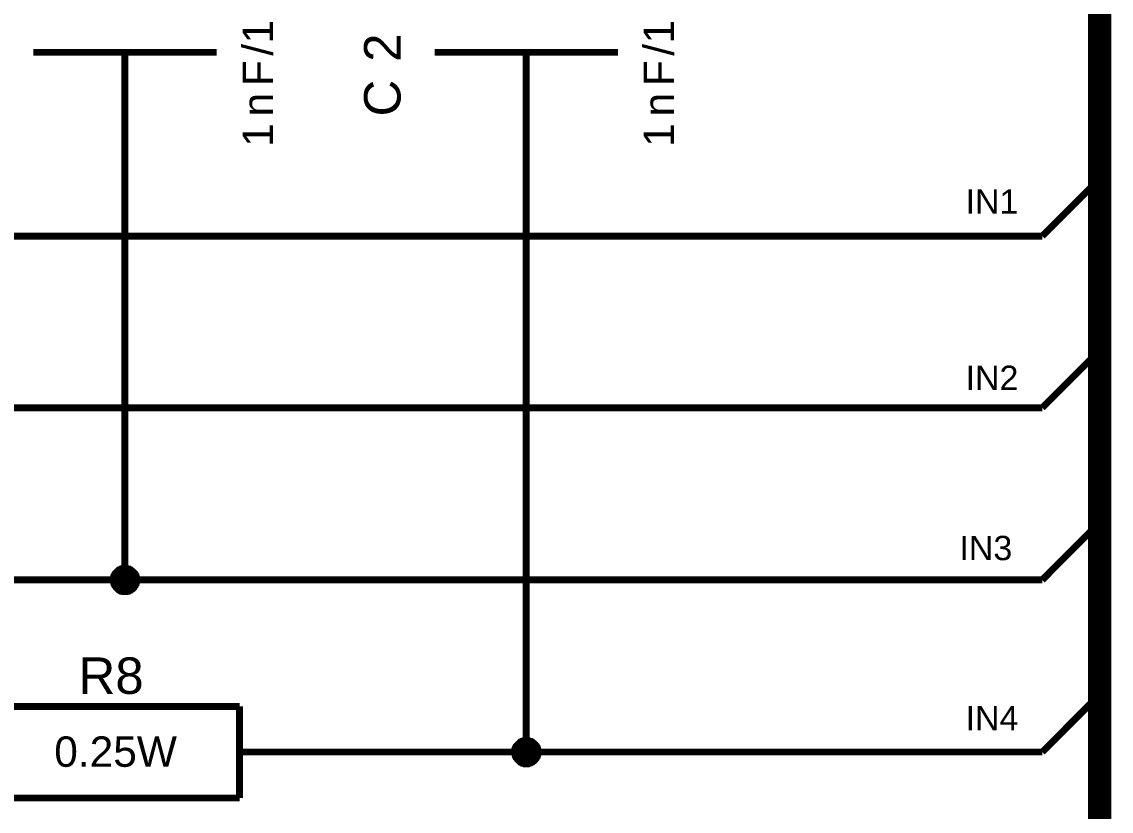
# Model space of a CAD drawing. Header units: millimetres. Extents: x -2024 to 917, y -725 to 13.
# Drawn here: x 552.54 to 600.03, y -521.37 to -486.96 of the extents above; entities that cross this region are included whole.
import ezdxf

# ---------------------------------------------------------------- set-up
doc = ezdxf.new("R2010")
doc.units = ezdxf.units.MM
doc.layers.add('Sheet', color=255, linetype='Continuous')
doc.styles.get("Standard").update_dxf_attribs({"font": 'arial.ttf'})

msp = doc.modelspace()

# ---------------------------------------------------------------- linework, layer by layer
at = {"layer": 'Sheet'}
for points, const_width in [([(599.52, -536.291), (599.52, -443.793)], 1.016), ([(553.045, -488.287), (561.039, -488.287)], 0.3), ([(557.034, -488.287), (557.034, -491.3)], 0.3), ([(570.539, -488.287), (578.533, -488.287)], 0.3), ([(574.528, -488.287), (574.528, -491.3)], 0.3), ([(547.053, -511.287), (557.034, -511.287), (557.034, -491.3)], 0.3), ([(564.531, -518.788), (574.528, -518.788), (574.528, -491.3)], 0.3), ([(597.021, -496.301), (599.52, -493.801)], 0.3), ([(522.061, -496.301), (597.021, -496.301)], 0.3), ([(597.021, -503.786), (599.52, -501.285)], 0.3), ([(539.556, -503.786), (597.021, -503.786)], 0.3), ([(597.021, -511.287), (599.52, -508.786)], 0.3), ([(556.537, -511.287), (556.537, -511.254), (556.537, -511.237), (556.537, -511.204), (556.554, -511.188), (556.554, -511.154), (556.554, -511.138), (556.57, -511.121), (556.57, -511.088), (556.587, -511.072), (556.603, -511.055), (556.603, -511.022), (556.62, -511.005), (556.636, -510.989), (556.653, -510.972), (556.669, -510.956), (556.686, -510.939), (556.703, -510.923), (556.719, -510.906), (556.736, -510.889), (556.752, -510.873), (556.769, -510.856), (556.802, -510.856), (556.818, -510.84), (556.835, -510.823), (556.868, -510.823), (556.885, -510.807), (556.901, -510.807), (556.934, -510.807), (556.951, -510.79), (556.984, -510.79), (557, -510.79), (557.034, -510.79)], 0.3), ([(556.537, -511.287), (556.537, -511.254), (556.537, -511.237), (556.537, -511.204), (556.554, -511.188), (556.554, -511.154), (556.554, -511.138), (556.57, -511.121), (556.57, -511.088), (556.587, -511.072), (556.603, -511.055), (556.603, -511.022), (556.62, -511.005), (556.636, -510.989), (556.653, -510.972), (556.669, -510.956), (556.686, -510.939), (556.703, -510.923), (556.719, -510.906), (556.736, -510.889), (556.752, -510.873), (556.769, -510.856), (556.802, -510.856), (556.818, -510.84), (556.835, -510.823), (556.868, -510.823), (556.885, -510.807), (556.901, -510.807), (556.934, -510.807), (556.951, -510.79), (556.984, -510.79), (557, -510.79), (557.034, -510.79)], 0.3), ([(556.537, -511.287), (556.537, -511.254), (556.537, -511.237), (556.537, -511.204), (556.554, -511.188), (556.554, -511.154), (556.554, -511.138), (556.57, -511.121), (556.57, -511.088), (556.587, -511.072), (556.603, -511.055), (556.603, -511.022), (556.62, -511.005), (556.636, -510.989), (556.653, -510.972), (556.669, -510.956), (556.686, -510.939), (556.703, -510.923), (556.719, -510.906), (556.736, -510.889), (556.752, -510.873), (556.769, -510.856), (556.802, -510.856), (556.818, -510.84), (556.835, -510.823), (556.868, -510.823), (556.885, -510.807), (556.901, -510.807), (556.934, -510.807), (556.951, -510.79), (556.984, -510.79), (557, -510.79), (557.034, -510.79)], 0.3), ([(556.537, -511.287), (556.537, -511.254), (556.537, -511.237), (556.537, -511.204), (556.554, -511.188), (556.554, -511.154), (556.554, -511.138), (556.57, -511.121), (556.57, -511.088), (556.587, -511.072), (556.603, -511.055), (556.603, -511.022), (556.62, -511.005), (556.636, -510.989), (556.653, -510.972), (556.669, -510.956), (556.686, -510.939), (556.703, -510.923), (556.719, -510.906), (556.736, -510.889), (556.752, -510.873), (556.769, -510.856), (556.802, -510.856), (556.818, -510.84), (556.835, -510.823), (556.868, -510.823), (556.885, -510.807), (556.901, -510.807), (556.934, -510.807), (556.951, -510.79), (556.984, -510.79), (557, -510.79), (557.034, -510.79)], 0.3), ([(556.537, -511.287), (556.537, -511.254), (556.537, -511.237), (556.537, -511.204), (556.554, -511.188), (556.554, -511.154), (556.554, -511.138), (556.57, -511.121), (556.57, -511.088), (556.587, -511.072), (556.603, -511.055), (556.603, -511.022), (556.62, -511.005), (556.636, -510.989), (556.653, -510.972), (556.669, -510.956), (556.686, -510.939), (556.703, -510.923), (556.719, -510.906), (556.736, -510.889), (556.752, -510.873), (556.769, -510.856), (556.802, -510.856), (556.818, -510.84), (556.835, -510.823), (556.868, -510.823), (556.885, -510.807), (556.901, -510.807), (556.934, -510.807), (556.951, -510.79), (556.984, -510.79), (557, -510.79), (557.034, -510.79)], 0.0991), ([(556.537, -511.287), (556.537, -511.254), (556.537, -511.237), (556.537, -511.204), (556.554, -511.188), (556.554, -511.154), (556.554, -511.138), (556.57, -511.121), (556.57, -511.088), (556.587, -511.072), (556.603, -511.055), (556.603, -511.022), (556.62, -511.005), (556.636, -510.989), (556.653, -510.972), (556.669, -510.956), (556.686, -510.939), (556.703, -510.923), (556.719, -510.906), (556.736, -510.889), (556.752, -510.873), (556.769, -510.856), (556.802, -510.856), (556.818, -510.84), (556.835, -510.823), (556.868, -510.823), (556.885, -510.807), (556.901, -510.807), (556.934, -510.807), (556.951, -510.79), (556.984, -510.79), (557, -510.79), (557.034, -510.79)], 0.0991), ([(556.537, -511.287), (556.537, -511.254), (556.537, -511.237), (556.537, -511.204), (556.554, -511.188), (556.554, -511.154), (556.554, -511.138), (556.57, -511.121), (556.57, -511.088), (556.587, -511.072), (556.603, -511.055), (556.603, -511.022), (556.62, -511.005), (556.636, -510.989), (556.653, -510.972), (556.669, -510.956), (556.686, -510.939), (556.703, -510.923), (556.719, -510.906), (556.736, -510.889), (556.752, -510.873), (556.769, -510.856), (556.802, -510.856), (556.818, -510.84), (556.835, -510.823), (556.868, -510.823), (556.885, -510.807), (556.901, -510.807), (556.934, -510.807), (556.951, -510.79), (556.984, -510.79), (557, -510.79), (557.034, -510.79)], 0.0991), ([(556.537, -511.287), (556.537, -511.254), (556.537, -511.237), (556.537, -511.204), (556.554, -511.188), (556.554, -511.154), (556.554, -511.138), (556.57, -511.121), (556.57, -511.088), (556.587, -511.072), (556.603, -511.055), (556.603, -511.022), (556.62, -511.005), (556.636, -510.989), (556.653, -510.972), (556.669, -510.956), (556.686, -510.939), (556.703, -510.923), (556.719, -510.906), (556.736, -510.889), (556.752, -510.873), (556.769, -510.856), (556.802, -510.856), (556.818, -510.84), (556.835, -510.823), (556.868, -510.823), (556.885, -510.807), (556.901, -510.807), (556.934, -510.807), (556.951, -510.79), (556.984, -510.79), (557, -510.79), (557.034, -510.79)], 0.0991), ([(557.034, -510.79), (557.034, -510.79)], 0.3), ([(557.034, -510.79), (557.067, -510.79), (557.083, -510.79), (557.116, -510.79), (557.133, -510.807), (557.166, -510.807), (557.182, -510.807), (557.216, -510.823), (557.232, -510.823), (557.249, -510.84), (557.282, -510.856), (557.298, -510.856), (557.315, -510.873), (557.331, -510.889), (557.365, -510.906), (557.381, -510.923), (557.398, -510.939), (557.414, -510.956), (557.431, -510.972), (557.447, -510.989), (557.464, -511.005), (557.464, -511.022), (557.48, -511.055), (557.497, -511.072), (557.514, -511.088), (557.514, -511.121), (557.53, -511.138), (557.53, -511.154), (557.53, -511.188), (557.547, -511.204), (557.547, -511.237), (557.547, -511.254), (557.547, -511.287)], 0.3), ([(557.034, -510.79), (557.034, -510.79)], 0.3), ([(557.034, -510.79), (557.067, -510.79), (557.083, -510.79), (557.116, -510.79), (557.133, -510.807), (557.166, -510.807), (557.182, -510.807), (557.216, -510.823), (557.232, -510.823), (557.249, -510.84), (557.282, -510.856), (557.298, -510.856), (557.315, -510.873), (557.331, -510.889), (557.365, -510.906), (557.381, -510.923), (557.398, -510.939), (557.414, -510.956), (557.431, -510.972), (557.447, -510.989), (557.464, -511.005), (557.464, -511.022), (557.48, -511.055), (557.497, -511.072), (557.514, -511.088), (557.514, -511.121), (557.53, -511.138), (557.53, -511.154), (557.53, -511.188), (557.547, -511.204), (557.547, -511.237), (557.547, -511.254), (557.547, -511.287)], 0.3), ([(557.034, -510.79), (557.034, -510.79)], 0.3), ([(557.034, -510.79), (557.067, -510.79), (557.083, -510.79), (557.116, -510.79), (557.133, -510.807), (557.166, -510.807), (557.182, -510.807), (557.216, -510.823), (557.232, -510.823), (557.249, -510.84), (557.282, -510.856), (557.298, -510.856), (557.315, -510.873), (557.331, -510.889), (557.365, -510.906), (557.381, -510.923), (557.398, -510.939), (557.414, -510.956), (557.431, -510.972), (557.447, -510.989), (557.464, -511.005), (557.464, -511.022), (557.48, -511.055), (557.497, -511.072), (557.514, -511.088), (557.514, -511.121), (557.53, -511.138), (557.53, -511.154), (557.53, -511.188), (557.547, -511.204), (557.547, -511.237), (557.547, -511.254), (557.547, -511.287)], 0.3), ([(557.034, -510.79), (557.034, -510.79)], 0.3), ([(557.034, -510.79), (557.067, -510.79), (557.083, -510.79), (557.116, -510.79), (557.133, -510.807), (557.166, -510.807), (557.182, -510.807), (557.216, -510.823), (557.232, -510.823), (557.249, -510.84), (557.282, -510.856), (557.298, -510.856), (557.315, -510.873), (557.331, -510.889), (557.365, -510.906), (557.381, -510.923), (557.398, -510.939), (557.414, -510.956), (557.431, -510.972), (557.447, -510.989), (557.464, -511.005), (557.464, -511.022), (557.48, -511.055), (557.497, -511.072), (557.514, -511.088), (557.514, -511.121), (557.53, -511.138), (557.53, -511.154), (557.53, -511.188), (557.547, -511.204), (557.547, -511.237), (557.547, -511.254), (557.547, -511.287)], 0.3), ([(557.034, -510.79), (557.034, -510.79)], 0.0991), ([(557.034, -510.79), (557.067, -510.79), (557.083, -510.79), (557.116, -510.79), (557.133, -510.807), (557.166, -510.807), (557.182, -510.807), (557.216, -510.823), (557.232, -510.823), (557.249, -510.84), (557.282, -510.856), (557.298, -510.856), (557.315, -510.873), (557.331, -510.889), (557.365, -510.906), (557.381, -510.923), (557.398, -510.939), (557.414, -510.956), (557.431, -510.972), (557.447, -510.989), (557.464, -511.005), (557.464, -511.022), (557.48, -511.055), (557.497, -511.072), (557.514, -511.088), (557.514, -511.121), (557.53, -511.138), (557.53, -511.154), (557.53, -511.188), (557.547, -511.204), (557.547, -511.237), (557.547, -511.254), (557.547, -511.287)], 0.0991), ([(557.034, -510.79), (557.034, -510.79)], 0.0991), ([(557.034, -510.79), (557.067, -510.79), (557.083, -510.79), (557.116, -510.79), (557.133, -510.807), (557.166, -510.807), (557.182, -510.807), (557.216, -510.823), (557.232, -510.823), (557.249, -510.84), (557.282, -510.856), (557.298, -510.856), (557.315, -510.873), (557.331, -510.889), (557.365, -510.906), (557.381, -510.923), (557.398, -510.939), (557.414, -510.956), (557.431, -510.972), (557.447, -510.989), (557.464, -511.005), (557.464, -511.022), (557.48, -511.055), (557.497, -511.072), (557.514, -511.088), (557.514, -511.121), (557.53, -511.138), (557.53, -511.154), (557.53, -511.188), (557.547, -511.204), (557.547, -511.237), (557.547, -511.254), (557.547, -511.287)], 0.0991), ([(557.034, -510.79), (557.034, -510.79)], 0.0991), ([(557.034, -510.79), (557.067, -510.79), (557.083, -510.79), (557.116, -510.79), (557.133, -510.807), (557.166, -510.807), (557.182, -510.807), (557.216, -510.823), (557.232, -510.823), (557.249, -510.84), (557.282, -510.856), (557.298, -510.856), (557.315, -510.873), (557.331, -510.889), (557.365, -510.906), (557.381, -510.923), (557.398, -510.939), (557.414, -510.956), (557.431, -510.972), (557.447, -510.989), (557.464, -511.005), (557.464, -511.022), (557.48, -511.055), (557.497, -511.072), (557.514, -511.088), (557.514, -511.121), (557.53, -511.138), (557.53, -511.154), (557.53, -511.188), (557.547, -511.204), (557.547, -511.237), (557.547, -511.254), (557.547, -511.287)], 0.0991), ([(557.034, -510.79), (557.034, -510.79)], 0.0991), ([(557.034, -510.79), (557.067, -510.79), (557.083, -510.79), (557.116, -510.79), (557.133, -510.807), (557.166, -510.807), (557.182, -510.807), (557.216, -510.823), (557.232, -510.823), (557.249, -510.84), (557.282, -510.856), (557.298, -510.856), (557.315, -510.873), (557.331, -510.889), (557.365, -510.906), (557.381, -510.923), (557.398, -510.939), (557.414, -510.956), (557.431, -510.972), (557.447, -510.989), (557.464, -511.005), (557.464, -511.022), (557.48, -511.055), (557.497, -511.072), (557.514, -511.088), (557.514, -511.121), (557.53, -511.138), (557.53, -511.154), (557.53, -511.188), (557.547, -511.204), (557.547, -511.237), (557.547, -511.254), (557.547, -511.287)], 0.0991), ([(557.034, -511.8), (557, -511.8), (556.984, -511.8), (556.951, -511.8), (556.934, -511.784), (556.901, -511.784), (556.885, -511.784), (556.868, -511.767), (556.835, -511.767), (556.818, -511.751), (556.802, -511.734), (556.769, -511.717), (556.752, -511.717), (556.736, -511.701), (556.719, -511.684), (556.703, -511.668), (556.686, -511.651), (556.669, -511.635), (556.653, -511.618), (556.636, -511.585), (556.62, -511.568), (556.603, -511.552), (556.603, -511.535), (556.587, -511.502), (556.57, -511.486), (556.57, -511.469), (556.554, -511.436), (556.554, -511.419), (556.554, -511.386), (556.537, -511.37), (556.537, -511.337), (556.537, -511.32), (556.537, -511.287)], 0.3), ([(556.537, -511.287), (556.537, -511.287)], 0.3), ([(557.034, -511.8), (557, -511.8), (556.984, -511.8), (556.951, -511.8), (556.934, -511.784), (556.901, -511.784), (556.885, -511.784), (556.868, -511.767), (556.835, -511.767), (556.818, -511.751), (556.802, -511.734), (556.769, -511.717), (556.752, -511.717), (556.736, -511.701), (556.719, -511.684), (556.703, -511.668), (556.686, -511.651), (556.669, -511.635), (556.653, -511.618), (556.636, -511.585), (556.62, -511.568), (556.603, -511.552), (556.603, -511.535), (556.587, -511.502), (556.57, -511.486), (556.57, -511.469), (556.554, -511.436), (556.554, -511.419), (556.554, -511.386), (556.537, -511.37), (556.537, -511.337), (556.537, -511.32), (556.537, -511.287)], 0.3), ([(556.537, -511.287), (556.537, -511.287)], 0.3), ([(557.034, -511.8), (557, -511.8), (556.984, -511.8), (556.951, -511.8), (556.934, -511.784), (556.901, -511.784), (556.885, -511.784), (556.868, -511.767), (556.835, -511.767), (556.818, -511.751), (556.802, -511.734), (556.769, -511.717), (556.752, -511.717), (556.736, -511.701), (556.719, -511.684), (556.703, -511.668), (556.686, -511.651), (556.669, -511.635), (556.653, -511.618), (556.636, -511.585), (556.62, -511.568), (556.603, -511.552), (556.603, -511.535), (556.587, -511.502), (556.57, -511.486), (556.57, -511.469), (556.554, -511.436), (556.554, -511.419), (556.554, -511.386), (556.537, -511.37), (556.537, -511.337), (556.537, -511.32), (556.537, -511.287)], 0.3), ([(556.537, -511.287), (556.537, -511.287)], 0.3), ([(557.034, -511.8), (557, -511.8), (556.984, -511.8), (556.951, -511.8), (556.934, -511.784), (556.901, -511.784), (556.885, -511.784), (556.868, -511.767), (556.835, -511.767), (556.818, -511.751), (556.802, -511.734), (556.769, -511.717), (556.752, -511.717), (556.736, -511.701), (556.719, -511.684), (556.703, -511.668), (556.686, -511.651), (556.669, -511.635), (556.653, -511.618), (556.636, -511.585), (556.62, -511.568), (556.603, -511.552), (556.603, -511.535), (556.587, -511.502), (556.57, -511.486), (556.57, -511.469), (556.554, -511.436), (556.554, -511.419), (556.554, -511.386), (556.537, -511.37), (556.537, -511.337), (556.537, -511.32), (556.537, -511.287)], 0.3), ([(556.537, -511.287), (556.537, -511.287)], 0.3), ([(557.034, -511.8), (557, -511.8), (556.984, -511.8), (556.951, -511.8), (556.934, -511.784), (556.901, -511.784), (556.885, -511.784), (556.868, -511.767), (556.835, -511.767), (556.818, -511.751), (556.802, -511.734), (556.769, -511.717), (556.752, -511.717), (556.736, -511.701), (556.719, -511.684), (556.703, -511.668), (556.686, -511.651), (556.669, -511.635), (556.653, -511.618), (556.636, -511.585), (556.62, -511.568), (556.603, -511.552), (556.603, -511.535), (556.587, -511.502), (556.57, -511.486), (556.57, -511.469), (556.554, -511.436), (556.554, -511.419), (556.554, -511.386), (556.537, -511.37), (556.537, -511.337), (556.537, -511.32), (556.537, -511.287)], 0.0991), ([(556.537, -511.287), (556.537, -511.287)], 0.0991), ([(557.034, -511.8), (557, -511.8), (556.984, -511.8), (556.951, -511.8), (556.934, -511.784), (556.901, -511.784), (556.885, -511.784), (556.868, -511.767), (556.835, -511.767), (556.818, -511.751), (556.802, -511.734), (556.769, -511.717), (556.752, -511.717), (556.736, -511.701), (556.719, -511.684), (556.703, -511.668), (556.686, -511.651), (556.669, -511.635), (556.653, -511.618), (556.636, -511.585), (556.62, -511.568), (556.603, -511.552), (556.603, -511.535), (556.587, -511.502), (556.57, -511.486), (556.57, -511.469), (556.554, -511.436), (556.554, -511.419), (556.554, -511.386), (556.537, -511.37), (556.537, -511.337), (556.537, -511.32), (556.537, -511.287)], 0.0991), ([(556.537, -511.287), (556.537, -511.287)], 0.0991), ([(557.034, -511.8), (557, -511.8), (556.984, -511.8), (556.951, -511.8), (556.934, -511.784), (556.901, -511.784), (556.885, -511.784), (556.868, -511.767), (556.835, -511.767), (556.818, -511.751), (556.802, -511.734), (556.769, -511.717), (556.752, -511.717), (556.736, -511.701), (556.719, -511.684), (556.703, -511.668), (556.686, -511.651), (556.669, -511.635), (556.653, -511.618), (556.636, -511.585), (556.62, -511.568), (556.603, -511.552), (556.603, -511.535), (556.587, -511.502), (556.57, -511.486), (556.57, -511.469), (556.554, -511.436), (556.554, -511.419), (556.554, -511.386), (556.537, -511.37), (556.537, -511.337), (556.537, -511.32), (556.537, -511.287)], 0.0991), ([(556.537, -511.287), (556.537, -511.287)], 0.0991), ([(557.034, -511.8), (557, -511.8), (556.984, -511.8), (556.951, -511.8), (556.934, -511.784), (556.901, -511.784), (556.885, -511.784), (556.868, -511.767), (556.835, -511.767), (556.818, -511.751), (556.802, -511.734), (556.769, -511.717), (556.752, -511.717), (556.736, -511.701), (556.719, -511.684), (556.703, -511.668), (556.686, -511.651), (556.669, -511.635), (556.653, -511.618), (556.636, -511.585), (556.62, -511.568), (556.603, -511.552), (556.603, -511.535), (556.587, -511.502), (556.57, -511.486), (556.57, -511.469), (556.554, -511.436), (556.554, -511.419), (556.554, -511.386), (556.537, -511.37), (556.537, -511.337), (556.537, -511.32), (556.537, -511.287)], 0.0991), ([(556.537, -511.287), (556.537, -511.287)], 0.0991), ([(557.547, -511.287), (557.547, -511.32), (557.547, -511.337), (557.547, -511.37), (557.53, -511.386), (557.53, -511.419), (557.53, -511.436), (557.514, -511.469), (557.514, -511.486), (557.497, -511.502), (557.48, -511.535), (557.464, -511.552), (557.464, -511.568), (557.447, -511.585), (557.431, -511.618), (557.414, -511.635), (557.398, -511.651), (557.381, -511.668), (557.365, -511.684), (557.331, -511.701), (557.315, -511.717), (557.298, -511.717), (557.282, -511.734), (557.249, -511.751), (557.232, -511.767), (557.216, -511.767), (557.182, -511.784), (557.166, -511.784), (557.133, -511.784), (557.116, -511.8), (557.083, -511.8), (557.067, -511.8), (557.034, -511.8)], 0.3), ([(557.034, -511.287), (597.021, -511.287)], 0.3), ([(557.547, -511.287), (557.547, -511.32), (557.547, -511.337), (557.547, -511.37), (557.53, -511.386), (557.53, -511.419), (557.53, -511.436), (557.514, -511.469), (557.514, -511.486), (557.497, -511.502), (557.48, -511.535), (557.464, -511.552), (557.464, -511.568), (557.447, -511.585), (557.431, -511.618), (557.414, -511.635), (557.398, -511.651), (557.381, -511.668), (557.365, -511.684), (557.331, -511.701), (557.315, -511.717), (557.298, -511.717), (557.282, -511.734), (557.249, -511.751), (557.232, -511.767), (557.216, -511.767), (557.182, -511.784), (557.166, -511.784), (557.133, -511.784), (557.116, -511.8), (557.083, -511.8), (557.067, -511.8), (557.034, -511.8)], 0.3), ([(557.547, -511.287), (557.547, -511.32), (557.547, -511.337), (557.547, -511.37), (557.53, -511.386), (557.53, -511.419), (557.53, -511.436), (557.514, -511.469), (557.514, -511.486), (557.497, -511.502), (557.48, -511.535), (557.464, -511.552), (557.464, -511.568), (557.447, -511.585), (557.431, -511.618), (557.414, -511.635), (557.398, -511.651), (557.381, -511.668), (557.365, -511.684), (557.331, -511.701), (557.315, -511.717), (557.298, -511.717), (557.282, -511.734), (557.249, -511.751), (557.232, -511.767), (557.216, -511.767), (557.182, -511.784), (557.166, -511.784), (557.133, -511.784), (557.116, -511.8), (557.083, -511.8), (557.067, -511.8), (557.034, -511.8)], 0.3), ([(557.547, -511.287), (557.547, -511.32), (557.547, -511.337), (557.547, -511.37), (557.53, -511.386), (557.53, -511.419), (557.53, -511.436), (557.514, -511.469), (557.514, -511.486), (557.497, -511.502), (557.48, -511.535), (557.464, -511.552), (557.464, -511.568), (557.447, -511.585), (557.431, -511.618), (557.414, -511.635), (557.398, -511.651), (557.381, -511.668), (557.365, -511.684), (557.331, -511.701), (557.315, -511.717), (557.298, -511.717), (557.282, -511.734), (557.249, -511.751), (557.232, -511.767), (557.216, -511.767), (557.182, -511.784), (557.166, -511.784), (557.133, -511.784), (557.116, -511.8), (557.083, -511.8), (557.067, -511.8), (557.034, -511.8)], 0.3), ([(557.547, -511.287), (557.547, -511.32), (557.547, -511.337), (557.547, -511.37), (557.53, -511.386), (557.53, -511.419), (557.53, -511.436), (557.514, -511.469), (557.514, -511.486), (557.497, -511.502), (557.48, -511.535), (557.464, -511.552), (557.464, -511.568), (557.447, -511.585), (557.431, -511.618), (557.414, -511.635), (557.398, -511.651), (557.381, -511.668), (557.365, -511.684), (557.331, -511.701), (557.315, -511.717), (557.298, -511.717), (557.282, -511.734), (557.249, -511.751), (557.232, -511.767), (557.216, -511.767), (557.182, -511.784), (557.166, -511.784), (557.133, -511.784), (557.116, -511.8), (557.083, -511.8), (557.067, -511.8), (557.034, -511.8)], 0.0991), ([(557.547, -511.287), (557.547, -511.32), (557.547, -511.337), (557.547, -511.37), (557.53, -511.386), (557.53, -511.419), (557.53, -511.436), (557.514, -511.469), (557.514, -511.486), (557.497, -511.502), (557.48, -511.535), (557.464, -511.552), (557.464, -511.568), (557.447, -511.585), (557.431, -511.618), (557.414, -511.635), (557.398, -511.651), (557.381, -511.668), (557.365, -511.684), (557.331, -511.701), (557.315, -511.717), (557.298, -511.717), (557.282, -511.734), (557.249, -511.751), (557.232, -511.767), (557.216, -511.767), (557.182, -511.784), (557.166, -511.784), (557.133, -511.784), (557.116, -511.8), (557.083, -511.8), (557.067, -511.8), (557.034, -511.8)], 0.0991), ([(557.547, -511.287), (557.547, -511.32), (557.547, -511.337), (557.547, -511.37), (557.53, -511.386), (557.53, -511.419), (557.53, -511.436), (557.514, -511.469), (557.514, -511.486), (557.497, -511.502), (557.48, -511.535), (557.464, -511.552), (557.464, -511.568), (557.447, -511.585), (557.431, -511.618), (557.414, -511.635), (557.398, -511.651), (557.381, -511.668), (557.365, -511.684), (557.331, -511.701), (557.315, -511.717), (557.298, -511.717), (557.282, -511.734), (557.249, -511.751), (557.232, -511.767), (557.216, -511.767), (557.182, -511.784), (557.166, -511.784), (557.133, -511.784), (557.116, -511.8), (557.083, -511.8), (557.067, -511.8), (557.034, -511.8)], 0.0991), ([(557.547, -511.287), (557.547, -511.32), (557.547, -511.337), (557.547, -511.37), (557.53, -511.386), (557.53, -511.419), (557.53, -511.436), (557.514, -511.469), (557.514, -511.486), (557.497, -511.502), (557.48, -511.535), (557.464, -511.552), (557.464, -511.568), (557.447, -511.585), (557.431, -511.618), (557.414, -511.635), (557.398, -511.651), (557.381, -511.668), (557.365, -511.684), (557.331, -511.701), (557.315, -511.717), (557.298, -511.717), (557.282, -511.734), (557.249, -511.751), (557.232, -511.767), (557.216, -511.767), (557.182, -511.784), (557.166, -511.784), (557.133, -511.784), (557.116, -511.8), (557.083, -511.8), (557.067, -511.8), (557.034, -511.8)], 0.0991), ([(557.547, -511.287), (557.547, -511.287), (557.547, -511.287), (557.547, -511.287), (557.547, -511.287), (557.547, -511.287), (557.547, -511.287), (557.547, -511.287), (557.547, -511.287), (557.547, -511.287), (557.547, -511.287), (557.547, -511.287), (557.547, -511.287), (557.547, -511.287), (557.547, -511.287), (557.547, -511.287), (557.547, -511.287), (557.547, -511.287), (557.547, -511.287), (557.547, -511.287), (557.547, -511.287), (557.547, -511.287), (557.547, -511.287), (557.547, -511.287), (557.547, -511.287), (557.547, -511.287), (557.547, -511.287), (557.547, -511.287), (557.547, -511.287), (557.547, -511.287), (557.547, -511.287), (557.547, -511.287), (557.547, -511.287)], 0.3), ([(557.547, -511.287), (557.547, -511.287)], 0.3), ([(557.547, -511.287), (557.547, -511.287), (557.547, -511.287), (557.547, -511.287), (557.547, -511.287), (557.547, -511.287), (557.547, -511.287), (557.547, -511.287), (557.547, -511.287), (557.547, -511.287), (557.547, -511.287), (557.547, -511.287), (557.547, -511.287), (557.547, -511.287), (557.547, -511.287), (557.547, -511.287), (557.547, -511.287), (557.547, -511.287), (557.547, -511.287), (557.547, -511.287), (557.547, -511.287), (557.547, -511.287), (557.547, -511.287), (557.547, -511.287), (557.547, -511.287), (557.547, -511.287), (557.547, -511.287), (557.547, -511.287), (557.547, -511.287), (557.547, -511.287), (557.547, -511.287), (557.547, -511.287), (557.547, -511.287)], 0.3), ([(557.547, -511.287), (557.547, -511.287)], 0.3), ([(557.547, -511.287), (557.547, -511.287), (557.547, -511.287), (557.547, -511.287), (557.547, -511.287), (557.547, -511.287), (557.547, -511.287), (557.547, -511.287), (557.547, -511.287), (557.547, -511.287), (557.547, -511.287), (557.547, -511.287), (557.547, -511.287), (557.547, -511.287), (557.547, -511.287), (557.547, -511.287), (557.547, -511.287), (557.547, -511.287), (557.547, -511.287), (557.547, -511.287), (557.547, -511.287), (557.547, -511.287), (557.547, -511.287), (557.547, -511.287), (557.547, -511.287), (557.547, -511.287), (557.547, -511.287), (557.547, -511.287), (557.547, -511.287), (557.547, -511.287), (557.547, -511.287), (557.547, -511.287), (557.547, -511.287)], 0.3), ([(557.547, -511.287), (557.547, -511.287)], 0.3), ([(557.547, -511.287), (557.547, -511.287), (557.547, -511.287), (557.547, -511.287), (557.547, -511.287), (557.547, -511.287), (557.547, -511.287), (557.547, -511.287), (557.547, -511.287), (557.547, -511.287), (557.547, -511.287), (557.547, -511.287), (557.547, -511.287), (557.547, -511.287), (557.547, -511.287), (557.547, -511.287), (557.547, -511.287), (557.547, -511.287), (557.547, -511.287), (557.547, -511.287), (557.547, -511.287), (557.547, -511.287), (557.547, -511.287), (557.547, -511.287), (557.547, -511.287), (557.547, -511.287), (557.547, -511.287), (557.547, -511.287), (557.547, -511.287), (557.547, -511.287), (557.547, -511.287), (557.547, -511.287), (557.547, -511.287)], 0.3), ([(557.547, -511.287), (557.547, -511.287)], 0.3), ([(557.547, -511.287), (557.547, -511.287), (557.547, -511.287), (557.547, -511.287), (557.547, -511.287), (557.547, -511.287), (557.547, -511.287), (557.547, -511.287), (557.547, -511.287), (557.547, -511.287), (557.547, -511.287), (557.547, -511.287), (557.547, -511.287), (557.547, -511.287), (557.547, -511.287), (557.547, -511.287), (557.547, -511.287), (557.547, -511.287), (557.547, -511.287), (557.547, -511.287), (557.547, -511.287), (557.547, -511.287), (557.547, -511.287), (557.547, -511.287), (557.547, -511.287), (557.547, -511.287), (557.547, -511.287), (557.547, -511.287), (557.547, -511.287), (557.547, -511.287), (557.547, -511.287), (557.547, -511.287), (557.547, -511.287)], 0.0991), ([(557.547, -511.287), (557.547, -511.287)], 0.0991), ([(557.547, -511.287), (557.547, -511.287), (557.547, -511.287), (557.547, -511.287), (557.547, -511.287), (557.547, -511.287), (557.547, -511.287), (557.547, -511.287), (557.547, -511.287), (557.547, -511.287), (557.547, -511.287), (557.547, -511.287), (557.547, -511.287), (557.547, -511.287), (557.547, -511.287), (557.547, -511.287), (557.547, -511.287), (557.547, -511.287), (557.547, -511.287), (557.547, -511.287), (557.547, -511.287), (557.547, -511.287), (557.547, -511.287), (557.547, -511.287), (557.547, -511.287), (557.547, -511.287), (557.547, -511.287), (557.547, -511.287), (557.547, -511.287), (557.547, -511.287), (557.547, -511.287), (557.547, -511.287), (557.547, -511.287)], 0.0991), ([(557.547, -511.287), (557.547, -511.287)], 0.0991), ([(557.547, -511.287), (557.547, -511.287), (557.547, -511.287), (557.547, -511.287), (557.547, -511.287), (557.547, -511.287), (557.547, -511.287), (557.547, -511.287), (557.547, -511.287), (557.547, -511.287), (557.547, -511.287), (557.547, -511.287), (557.547, -511.287), (557.547, -511.287), (557.547, -511.287), (557.547, -511.287), (557.547, -511.287), (557.547, -511.287), (557.547, -511.287), (557.547, -511.287), (557.547, -511.287), (557.547, -511.287), (557.547, -511.287), (557.547, -511.287), (557.547, -511.287), (557.547, -511.287), (557.547, -511.287), (557.547, -511.287), (557.547, -511.287), (557.547, -511.287), (557.547, -511.287), (557.547, -511.287), (557.547, -511.287)], 0.0991), ([(557.547, -511.287), (557.547, -511.287)], 0.0991), ([(557.547, -511.287), (557.547, -511.287), (557.547, -511.287), (557.547, -511.287), (557.547, -511.287), (557.547, -511.287), (557.547, -511.287), (557.547, -511.287), (557.547, -511.287), (557.547, -511.287), (557.547, -511.287), (557.547, -511.287), (557.547, -511.287), (557.547, -511.287), (557.547, -511.287), (557.547, -511.287), (557.547, -511.287), (557.547, -511.287), (557.547, -511.287), (557.547, -511.287), (557.547, -511.287), (557.547, -511.287), (557.547, -511.287), (557.547, -511.287), (557.547, -511.287), (557.547, -511.287), (557.547, -511.287), (557.547, -511.287), (557.547, -511.287), (557.547, -511.287), (557.547, -511.287), (557.547, -511.287), (557.547, -511.287)], 0.0991), ([(557.547, -511.287), (557.547, -511.287)], 0.0991), ([(597.021, -518.788), (599.52, -516.288)], 0.3), ([(552.035, -516.801), (562.032, -516.801)], 0.3), ([(562.032, -516.801), (562.032, -520.792)], 0.3), ([(574.031, -518.788), (574.031, -518.755), (574.031, -518.738), (574.031, -518.705), (574.048, -518.689), (574.048, -518.656), (574.048, -518.639), (574.065, -518.622), (574.065, -518.589), (574.081, -518.573), (574.098, -518.556), (574.098, -518.523), (574.114, -518.507), (574.131, -518.49), (574.147, -518.473), (574.164, -518.457), (574.18, -518.44), (574.197, -518.424), (574.214, -518.407), (574.23, -518.391), (574.247, -518.374), (574.263, -518.358), (574.296, -518.358), (574.313, -518.341), (574.329, -518.324), (574.363, -518.324), (574.379, -518.308), (574.396, -518.308), (574.429, -518.308), (574.445, -518.291), (574.478, -518.291), (574.495, -518.291), (574.528, -518.291)], 0.3), ([(574.031, -518.788), (574.031, -518.755), (574.031, -518.738), (574.031, -518.705), (574.048, -518.689), (574.048, -518.656), (574.048, -518.639), (574.065, -518.622), (574.065, -518.589), (574.081, -518.573), (574.098, -518.556), (574.098, -518.523), (574.114, -518.507), (574.131, -518.49), (574.147, -518.473), (574.164, -518.457), (574.18, -518.44), (574.197, -518.424), (574.214, -518.407), (574.23, -518.391), (574.247, -518.374), (574.263, -518.358), (574.296, -518.358), (574.313, -518.341), (574.329, -518.324), (574.363, -518.324), (574.379, -518.308), (574.396, -518.308), (574.429, -518.308), (574.445, -518.291), (574.478, -518.291), (574.495, -518.291), (574.528, -518.291)], 0.3), ([(574.031, -518.788), (574.031, -518.755), (574.031, -518.738), (574.031, -518.705), (574.048, -518.689), (574.048, -518.656), (574.048, -518.639), (574.065, -518.622), (574.065, -518.589), (574.081, -518.573), (574.098, -518.556), (574.098, -518.523), (574.114, -518.507), (574.131, -518.49), (574.147, -518.473), (574.164, -518.457), (574.18, -518.44), (574.197, -518.424), (574.214, -518.407), (574.23, -518.391), (574.247, -518.374), (574.263, -518.358), (574.296, -518.358), (574.313, -518.341), (574.329, -518.324), (574.363, -518.324), (574.379, -518.308), (574.396, -518.308), (574.429, -518.308), (574.445, -518.291), (574.478, -518.291), (574.495, -518.291), (574.528, -518.291)], 0.3), ([(574.031, -518.788), (574.031, -518.755), (574.031, -518.738), (574.031, -518.705), (574.048, -518.689), (574.048, -518.656), (574.048, -518.639), (574.065, -518.622), (574.065, -518.589), (574.081, -518.573), (574.098, -518.556), (574.098, -518.523), (574.114, -518.507), (574.131, -518.49), (574.147, -518.473), (574.164, -518.457), (574.18, -518.44), (574.197, -518.424), (574.214, -518.407), (574.23, -518.391), (574.247, -518.374), (574.263, -518.358), (574.296, -518.358), (574.313, -518.341), (574.329, -518.324), (574.363, -518.324), (574.379, -518.308), (574.396, -518.308), (574.429, -518.308), (574.445, -518.291), (574.478, -518.291), (574.495, -518.291), (574.528, -518.291)], 0.3), ([(574.031, -518.788), (574.031, -518.755), (574.031, -518.738), (574.031, -518.705), (574.048, -518.689), (574.048, -518.656), (574.048, -518.639), (574.065, -518.622), (574.065, -518.589), (574.081, -518.573), (574.098, -518.556), (574.098, -518.523), (574.114, -518.507), (574.131, -518.49), (574.147, -518.473), (574.164, -518.457), (574.18, -518.44), (574.197, -518.424), (574.214, -518.407), (574.23, -518.391), (574.247, -518.374), (574.263, -518.358), (574.296, -518.358), (574.313, -518.341), (574.329, -518.324), (574.363, -518.324), (574.379, -518.308), (574.396, -518.308), (574.429, -518.308), (574.445, -518.291), (574.478, -518.291), (574.495, -518.291), (574.528, -518.291)], 0.0991), ([(574.031, -518.788), (574.031, -518.755), (574.031, -518.738), (574.031, -518.705), (574.048, -518.689), (574.048, -518.656), (574.048, -518.639), (574.065, -518.622), (574.065, -518.589), (574.081, -518.573), (574.098, -518.556), (574.098, -518.523), (574.114, -518.507), (574.131, -518.49), (574.147, -518.473), (574.164, -518.457), (574.18, -518.44), (574.197, -518.424), (574.214, -518.407), (574.23, -518.391), (574.247, -518.374), (574.263, -518.358), (574.296, -518.358), (574.313, -518.341), (574.329, -518.324), (574.363, -518.324), (574.379, -518.308), (574.396, -518.308), (574.429, -518.308), (574.445, -518.291), (574.478, -518.291), (574.495, -518.291), (574.528, -518.291)], 0.0991), ([(574.031, -518.788), (574.031, -518.755), (574.031, -518.738), (574.031, -518.705), (574.048, -518.689), (574.048, -518.656), (574.048, -518.639), (574.065, -518.622), (574.065, -518.589), (574.081, -518.573), (574.098, -518.556), (574.098, -518.523), (574.114, -518.507), (574.131, -518.49), (574.147, -518.473), (574.164, -518.457), (574.18, -518.44), (574.197, -518.424), (574.214, -518.407), (574.23, -518.391), (574.247, -518.374), (574.263, -518.358), (574.296, -518.358), (574.313, -518.341), (574.329, -518.324), (574.363, -518.324), (574.379, -518.308), (574.396, -518.308), (574.429, -518.308), (574.445, -518.291), (574.478, -518.291), (574.495, -518.291), (574.528, -518.291)], 0.0991), ([(574.031, -518.788), (574.031, -518.755), (574.031, -518.738), (574.031, -518.705), (574.048, -518.689), (574.048, -518.656), (574.048, -518.639), (574.065, -518.622), (574.065, -518.589), (574.081, -518.573), (574.098, -518.556), (574.098, -518.523), (574.114, -518.507), (574.131, -518.49), (574.147, -518.473), (574.164, -518.457), (574.18, -518.44), (574.197, -518.424), (574.214, -518.407), (574.23, -518.391), (574.247, -518.374), (574.263, -518.358), (574.296, -518.358), (574.313, -518.341), (574.329, -518.324), (574.363, -518.324), (574.379, -518.308), (574.396, -518.308), (574.429, -518.308), (574.445, -518.291), (574.478, -518.291), (574.495, -518.291), (574.528, -518.291)], 0.0991), ([(574.528, -518.291), (574.528, -518.291)], 0.3), ([(574.528, -518.291), (574.561, -518.291), (574.578, -518.291), (574.611, -518.291), (574.627, -518.308), (574.66, -518.308), (574.677, -518.308), (574.71, -518.324), (574.727, -518.324), (574.743, -518.341), (574.776, -518.358), (574.793, -518.358), (574.809, -518.374), (574.826, -518.391), (574.859, -518.407), (574.876, -518.424), (574.892, -518.44), (574.909, -518.457), (574.925, -518.473), (574.942, -518.49), (574.958, -518.507), (574.958, -518.523), (574.975, -518.556), (574.991, -518.573), (575.008, -518.589), (575.008, -518.622), (575.025, -518.639), (575.025, -518.656), (575.025, -518.689), (575.041, -518.705), (575.041, -518.738), (575.041, -518.755), (575.041, -518.788)], 0.3), ([(574.528, -518.291), (574.528, -518.291)], 0.3), ([(574.528, -518.291), (574.561, -518.291), (574.578, -518.291), (574.611, -518.291), (574.627, -518.308), (574.66, -518.308), (574.677, -518.308), (574.71, -518.324), (574.727, -518.324), (574.743, -518.341), (574.776, -518.358), (574.793, -518.358), (574.809, -518.374), (574.826, -518.391), (574.859, -518.407), (574.876, -518.424), (574.892, -518.44), (574.909, -518.457), (574.925, -518.473), (574.942, -518.49), (574.958, -518.507), (574.958, -518.523), (574.975, -518.556), (574.991, -518.573), (575.008, -518.589), (575.008, -518.622), (575.025, -518.639), (575.025, -518.656), (575.025, -518.689), (575.041, -518.705), (575.041, -518.738), (575.041, -518.755), (575.041, -518.788)], 0.3), ([(574.528, -518.291), (574.528, -518.291)], 0.3), ([(574.528, -518.291), (574.561, -518.291), (574.578, -518.291), (574.611, -518.291), (574.627, -518.308), (574.66, -518.308), (574.677, -518.308), (574.71, -518.324), (574.727, -518.324), (574.743, -518.341), (574.776, -518.358), (574.793, -518.358), (574.809, -518.374), (574.826, -518.391), (574.859, -518.407), (574.876, -518.424), (574.892, -518.44), (574.909, -518.457), (574.925, -518.473), (574.942, -518.49), (574.958, -518.507), (574.958, -518.523), (574.975, -518.556), (574.991, -518.573), (575.008, -518.589), (575.008, -518.622), (575.025, -518.639), (575.025, -518.656), (575.025, -518.689), (575.041, -518.705), (575.041, -518.738), (575.041, -518.755), (575.041, -518.788)], 0.3), ([(574.528, -518.291), (574.528, -518.291)], 0.3), ([(574.528, -518.291), (574.561, -518.291), (574.578, -518.291), (574.611, -518.291), (574.627, -518.308), (574.66, -518.308), (574.677, -518.308), (574.71, -518.324), (574.727, -518.324), (574.743, -518.341), (574.776, -518.358), (574.793, -518.358), (574.809, -518.374), (574.826, -518.391), (574.859, -518.407), (574.876, -518.424), (574.892, -518.44), (574.909, -518.457), (574.925, -518.473), (574.942, -518.49), (574.958, -518.507), (574.958, -518.523), (574.975, -518.556), (574.991, -518.573), (575.008, -518.589), (575.008, -518.622), (575.025, -518.639), (575.025, -518.656), (575.025, -518.689), (575.041, -518.705), (575.041, -518.738), (575.041, -518.755), (575.041, -518.788)], 0.3), ([(574.528, -518.291), (574.528, -518.291)], 0.0991), ([(574.528, -518.291), (574.561, -518.291), (574.578, -518.291), (574.611, -518.291), (574.627, -518.308), (574.66, -518.308), (574.677, -518.308), (574.71, -518.324), (574.727, -518.324), (574.743, -518.341), (574.776, -518.358), (574.793, -518.358), (574.809, -518.374), (574.826, -518.391), (574.859, -518.407), (574.876, -518.424), (574.892, -518.44), (574.909, -518.457), (574.925, -518.473), (574.942, -518.49), (574.958, -518.507), (574.958, -518.523), (574.975, -518.556), (574.991, -518.573), (575.008, -518.589), (575.008, -518.622), (575.025, -518.639), (575.025, -518.656), (575.025, -518.689), (575.041, -518.705), (575.041, -518.738), (575.041, -518.755), (575.041, -518.788)], 0.0991), ([(574.528, -518.291), (574.528, -518.291)], 0.0991), ([(574.528, -518.291), (574.561, -518.291), (574.578, -518.291), (574.611, -518.291), (574.627, -518.308), (574.66, -518.308), (574.677, -518.308), (574.71, -518.324), (574.727, -518.324), (574.743, -518.341), (574.776, -518.358), (574.793, -518.358), (574.809, -518.374), (574.826, -518.391), (574.859, -518.407), (574.876, -518.424), (574.892, -518.44), (574.909, -518.457), (574.925, -518.473), (574.942, -518.49), (574.958, -518.507), (574.958, -518.523), (574.975, -518.556), (574.991, -518.573), (575.008, -518.589), (575.008, -518.622), (575.025, -518.639), (575.025, -518.656), (575.025, -518.689), (575.041, -518.705), (575.041, -518.738), (575.041, -518.755), (575.041, -518.788)], 0.0991), ([(574.528, -518.291), (574.528, -518.291)], 0.0991), ([(574.528, -518.291), (574.561, -518.291), (574.578, -518.291), (574.611, -518.291), (574.627, -518.308), (574.66, -518.308), (574.677, -518.308), (574.71, -518.324), (574.727, -518.324), (574.743, -518.341), (574.776, -518.358), (574.793, -518.358), (574.809, -518.374), (574.826, -518.391), (574.859, -518.407), (574.876, -518.424), (574.892, -518.44), (574.909, -518.457), (574.925, -518.473), (574.942, -518.49), (574.958, -518.507), (574.958, -518.523), (574.975, -518.556), (574.991, -518.573), (575.008, -518.589), (575.008, -518.622), (575.025, -518.639), (575.025, -518.656), (575.025, -518.689), (575.041, -518.705), (575.041, -518.738), (575.041, -518.755), (575.041, -518.788)], 0.0991), ([(574.528, -518.291), (574.528, -518.291)], 0.0991), ([(574.528, -518.291), (574.561, -518.291), (574.578, -518.291), (574.611, -518.291), (574.627, -518.308), (574.66, -518.308), (574.677, -518.308), (574.71, -518.324), (574.727, -518.324), (574.743, -518.341), (574.776, -518.358), (574.793, -518.358), (574.809, -518.374), (574.826, -518.391), (574.859, -518.407), (574.876, -518.424), (574.892, -518.44), (574.909, -518.457), (574.925, -518.473), (574.942, -518.49), (574.958, -518.507), (574.958, -518.523), (574.975, -518.556), (574.991, -518.573), (575.008, -518.589), (575.008, -518.622), (575.025, -518.639), (575.025, -518.656), (575.025, -518.689), (575.041, -518.705), (575.041, -518.738), (575.041, -518.755), (575.041, -518.788)], 0.0991), ([(562.032, -518.788), (564.531, -518.788)], 0.3), ([(574.528, -519.301), (574.495, -519.301), (574.478, -519.301), (574.445, -519.301), (574.429, -519.285), (574.396, -519.285), (574.379, -519.285), (574.363, -519.268), (574.329, -519.268), (574.313, -519.252), (574.296, -519.235), (574.263, -519.219), (574.247, -519.219), (574.23, -519.202), (574.214, -519.185), (574.197, -519.169), (574.18, -519.152), (574.164, -519.136), (574.147, -519.119), (574.131, -519.086), (574.114, -519.07), (574.098, -519.053), (574.098, -519.036), (574.081, -519.003), (574.065, -518.987), (574.065, -518.97), (574.048, -518.937), (574.048, -518.921), (574.048, -518.887), (574.031, -518.871), (574.031, -518.838), (574.031, -518.821), (574.031, -518.788)], 0.3), ([(574.031, -518.788), (574.031, -518.788)], 0.3), ([(574.528, -519.301), (574.495, -519.301), (574.478, -519.301), (574.445, -519.301), (574.429, -519.285), (574.396, -519.285), (574.379, -519.285), (574.363, -519.268), (574.329, -519.268), (574.313, -519.252), (574.296, -519.235), (574.263, -519.219), (574.247, -519.219), (574.23, -519.202), (574.214, -519.185), (574.197, -519.169), (574.18, -519.152), (574.164, -519.136), (574.147, -519.119), (574.131, -519.086), (574.114, -519.07), (574.098, -519.053), (574.098, -519.036), (574.081, -519.003), (574.065, -518.987), (574.065, -518.97), (574.048, -518.937), (574.048, -518.921), (574.048, -518.887), (574.031, -518.871), (574.031, -518.838), (574.031, -518.821), (574.031, -518.788)], 0.3), ([(574.031, -518.788), (574.031, -518.788)], 0.3), ([(574.528, -519.301), (574.495, -519.301), (574.478, -519.301), (574.445, -519.301), (574.429, -519.285), (574.396, -519.285), (574.379, -519.285), (574.363, -519.268), (574.329, -519.268), (574.313, -519.252), (574.296, -519.235), (574.263, -519.219), (574.247, -519.219), (574.23, -519.202), (574.214, -519.185), (574.197, -519.169), (574.18, -519.152), (574.164, -519.136), (574.147, -519.119), (574.131, -519.086), (574.114, -519.07), (574.098, -519.053), (574.098, -519.036), (574.081, -519.003), (574.065, -518.987), (574.065, -518.97), (574.048, -518.937), (574.048, -518.921), (574.048, -518.887), (574.031, -518.871), (574.031, -518.838), (574.031, -518.821), (574.031, -518.788)], 0.3), ([(574.031, -518.788), (574.031, -518.788)], 0.3), ([(574.528, -519.301), (574.495, -519.301), (574.478, -519.301), (574.445, -519.301), (574.429, -519.285), (574.396, -519.285), (574.379, -519.285), (574.363, -519.268), (574.329, -519.268), (574.313, -519.252), (574.296, -519.235), (574.263, -519.219), (574.247, -519.219), (574.23, -519.202), (574.214, -519.185), (574.197, -519.169), (574.18, -519.152), (574.164, -519.136), (574.147, -519.119), (574.131, -519.086), (574.114, -519.07), (574.098, -519.053), (574.098, -519.036), (574.081, -519.003), (574.065, -518.987), (574.065, -518.97), (574.048, -518.937), (574.048, -518.921), (574.048, -518.887), (574.031, -518.871), (574.031, -518.838), (574.031, -518.821), (574.031, -518.788)], 0.3), ([(574.031, -518.788), (574.031, -518.788)], 0.3), ([(574.528, -519.301), (574.495, -519.301), (574.478, -519.301), (574.445, -519.301), (574.429, -519.285), (574.396, -519.285), (574.379, -519.285), (574.363, -519.268), (574.329, -519.268), (574.313, -519.252), (574.296, -519.235), (574.263, -519.219), (574.247, -519.219), (574.23, -519.202), (574.214, -519.185), (574.197, -519.169), (574.18, -519.152), (574.164, -519.136), (574.147, -519.119), (574.131, -519.086), (574.114, -519.07), (574.098, -519.053), (574.098, -519.036), (574.081, -519.003), (574.065, -518.987), (574.065, -518.97), (574.048, -518.937), (574.048, -518.921), (574.048, -518.887), (574.031, -518.871), (574.031, -518.838), (574.031, -518.821), (574.031, -518.788)], 0.0991), ([(574.031, -518.788), (574.031, -518.788)], 0.0991), ([(574.528, -519.301), (574.495, -519.301), (574.478, -519.301), (574.445, -519.301), (574.429, -519.285), (574.396, -519.285), (574.379, -519.285), (574.363, -519.268), (574.329, -519.268), (574.313, -519.252), (574.296, -519.235), (574.263, -519.219), (574.247, -519.219), (574.23, -519.202), (574.214, -519.185), (574.197, -519.169), (574.18, -519.152), (574.164, -519.136), (574.147, -519.119), (574.131, -519.086), (574.114, -519.07), (574.098, -519.053), (574.098, -519.036), (574.081, -519.003), (574.065, -518.987), (574.065, -518.97), (574.048, -518.937), (574.048, -518.921), (574.048, -518.887), (574.031, -518.871), (574.031, -518.838), (574.031, -518.821), (574.031, -518.788)], 0.0991), ([(574.031, -518.788), (574.031, -518.788)], 0.0991), ([(574.528, -519.301), (574.495, -519.301), (574.478, -519.301), (574.445, -519.301), (574.429, -519.285), (574.396, -519.285), (574.379, -519.285), (574.363, -519.268), (574.329, -519.268), (574.313, -519.252), (574.296, -519.235), (574.263, -519.219), (574.247, -519.219), (574.23, -519.202), (574.214, -519.185), (574.197, -519.169), (574.18, -519.152), (574.164, -519.136), (574.147, -519.119), (574.131, -519.086), (574.114, -519.07), (574.098, -519.053), (574.098, -519.036), (574.081, -519.003), (574.065, -518.987), (574.065, -518.97), (574.048, -518.937), (574.048, -518.921), (574.048, -518.887), (574.031, -518.871), (574.031, -518.838), (574.031, -518.821), (574.031, -518.788)], 0.0991), ([(574.031, -518.788), (574.031, -518.788)], 0.0991), ([(574.528, -519.301), (574.495, -519.301), (574.478, -519.301), (574.445, -519.301), (574.429, -519.285), (574.396, -519.285), (574.379, -519.285), (574.363, -519.268), (574.329, -519.268), (574.313, -519.252), (574.296, -519.235), (574.263, -519.219), (574.247, -519.219), (574.23, -519.202), (574.214, -519.185), (574.197, -519.169), (574.18, -519.152), (574.164, -519.136), (574.147, -519.119), (574.131, -519.086), (574.114, -519.07), (574.098, -519.053), (574.098, -519.036), (574.081, -519.003), (574.065, -518.987), (574.065, -518.97), (574.048, -518.937), (574.048, -518.921), (574.048, -518.887), (574.031, -518.871), (574.031, -518.838), (574.031, -518.821), (574.031, -518.788)], 0.0991), ([(574.031, -518.788), (574.031, -518.788)], 0.0991), ([(575.041, -518.788), (575.041, -518.821), (575.041, -518.838), (575.041, -518.871), (575.025, -518.887), (575.025, -518.921), (575.025, -518.937), (575.008, -518.97), (575.008, -518.987), (574.991, -519.003), (574.975, -519.036), (574.958, -519.053), (574.958, -519.07), (574.942, -519.086), (574.925, -519.119), (574.909, -519.136), (574.892, -519.152), (574.876, -519.169), (574.859, -519.185), (574.826, -519.202), (574.809, -519.219), (574.793, -519.219), (574.776, -519.235), (574.743, -519.252), (574.727, -519.268), (574.71, -519.268), (574.677, -519.285), (574.66, -519.285), (574.627, -519.285), (574.611, -519.301), (574.578, -519.301), (574.561, -519.301), (574.528, -519.301)], 0.3), ([(574.528, -518.788), (597.021, -518.788)], 0.3), ([(575.041, -518.788), (575.041, -518.821), (575.041, -518.838), (575.041, -518.871), (575.025, -518.887), (575.025, -518.921), (575.025, -518.937), (575.008, -518.97), (575.008, -518.987), (574.991, -519.003), (574.975, -519.036), (574.958, -519.053), (574.958, -519.07), (574.942, -519.086), (574.925, -519.119), (574.909, -519.136), (574.892, -519.152), (574.876, -519.169), (574.859, -519.185), (574.826, -519.202), (574.809, -519.219), (574.793, -519.219), (574.776, -519.235), (574.743, -519.252), (574.727, -519.268), (574.71, -519.268), (574.677, -519.285), (574.66, -519.285), (574.627, -519.285), (574.611, -519.301), (574.578, -519.301), (574.561, -519.301), (574.528, -519.301)], 0.3), ([(575.041, -518.788), (575.041, -518.821), (575.041, -518.838), (575.041, -518.871), (575.025, -518.887), (575.025, -518.921), (575.025, -518.937), (575.008, -518.97), (575.008, -518.987), (574.991, -519.003), (574.975, -519.036), (574.958, -519.053), (574.958, -519.07), (574.942, -519.086), (574.925, -519.119), (574.909, -519.136), (574.892, -519.152), (574.876, -519.169), (574.859, -519.185), (574.826, -519.202), (574.809, -519.219), (574.793, -519.219), (574.776, -519.235), (574.743, -519.252), (574.727, -519.268), (574.71, -519.268), (574.677, -519.285), (574.66, -519.285), (574.627, -519.285), (574.611, -519.301), (574.578, -519.301), (574.561, -519.301), (574.528, -519.301)], 0.3), ([(575.041, -518.788), (575.041, -518.821), (575.041, -518.838), (575.041, -518.871), (575.025, -518.887), (575.025, -518.921), (575.025, -518.937), (575.008, -518.97), (575.008, -518.987), (574.991, -519.003), (574.975, -519.036), (574.958, -519.053), (574.958, -519.07), (574.942, -519.086), (574.925, -519.119), (574.909, -519.136), (574.892, -519.152), (574.876, -519.169), (574.859, -519.185), (574.826, -519.202), (574.809, -519.219), (574.793, -519.219), (574.776, -519.235), (574.743, -519.252), (574.727, -519.268), (574.71, -519.268), (574.677, -519.285), (574.66, -519.285), (574.627, -519.285), (574.611, -519.301), (574.578, -519.301), (574.561, -519.301), (574.528, -519.301)], 0.3), ([(575.041, -518.788), (575.041, -518.821), (575.041, -518.838), (575.041, -518.871), (575.025, -518.887), (575.025, -518.921), (575.025, -518.937), (575.008, -518.97), (575.008, -518.987), (574.991, -519.003), (574.975, -519.036), (574.958, -519.053), (574.958, -519.07), (574.942, -519.086), (574.925, -519.119), (574.909, -519.136), (574.892, -519.152), (574.876, -519.169), (574.859, -519.185), (574.826, -519.202), (574.809, -519.219), (574.793, -519.219), (574.776, -519.235), (574.743, -519.252), (574.727, -519.268), (574.71, -519.268), (574.677, -519.285), (574.66, -519.285), (574.627, -519.285), (574.611, -519.301), (574.578, -519.301), (574.561, -519.301), (574.528, -519.301)], 0.0991), ([(575.041, -518.788), (575.041, -518.821), (575.041, -518.838), (575.041, -518.871), (575.025, -518.887), (575.025, -518.921), (575.025, -518.937), (575.008, -518.97), (575.008, -518.987), (574.991, -519.003), (574.975, -519.036), (574.958, -519.053), (574.958, -519.07), (574.942, -519.086), (574.925, -519.119), (574.909, -519.136), (574.892, -519.152), (574.876, -519.169), (574.859, -519.185), (574.826, -519.202), (574.809, -519.219), (574.793, -519.219), (574.776, -519.235), (574.743, -519.252), (574.727, -519.268), (574.71, -519.268), (574.677, -519.285), (574.66, -519.285), (574.627, -519.285), (574.611, -519.301), (574.578, -519.301), (574.561, -519.301), (574.528, -519.301)], 0.0991), ([(575.041, -518.788), (575.041, -518.821), (575.041, -518.838), (575.041, -518.871), (575.025, -518.887), (575.025, -518.921), (575.025, -518.937), (575.008, -518.97), (575.008, -518.987), (574.991, -519.003), (574.975, -519.036), (574.958, -519.053), (574.958, -519.07), (574.942, -519.086), (574.925, -519.119), (574.909, -519.136), (574.892, -519.152), (574.876, -519.169), (574.859, -519.185), (574.826, -519.202), (574.809, -519.219), (574.793, -519.219), (574.776, -519.235), (574.743, -519.252), (574.727, -519.268), (574.71, -519.268), (574.677, -519.285), (574.66, -519.285), (574.627, -519.285), (574.611, -519.301), (574.578, -519.301), (574.561, -519.301), (574.528, -519.301)], 0.0991), ([(575.041, -518.788), (575.041, -518.821), (575.041, -518.838), (575.041, -518.871), (575.025, -518.887), (575.025, -518.921), (575.025, -518.937), (575.008, -518.97), (575.008, -518.987), (574.991, -519.003), (574.975, -519.036), (574.958, -519.053), (574.958, -519.07), (574.942, -519.086), (574.925, -519.119), (574.909, -519.136), (574.892, -519.152), (574.876, -519.169), (574.859, -519.185), (574.826, -519.202), (574.809, -519.219), (574.793, -519.219), (574.776, -519.235), (574.743, -519.252), (574.727, -519.268), (574.71, -519.268), (574.677, -519.285), (574.66, -519.285), (574.627, -519.285), (574.611, -519.301), (574.578, -519.301), (574.561, -519.301), (574.528, -519.301)], 0.0991), ([(575.041, -518.788), (575.041, -518.788), (575.041, -518.788), (575.041, -518.788), (575.041, -518.788), (575.041, -518.788), (575.041, -518.788), (575.041, -518.788), (575.041, -518.788), (575.041, -518.788), (575.041, -518.788), (575.041, -518.788), (575.041, -518.788), (575.041, -518.788), (575.041, -518.788), (575.041, -518.788), (575.041, -518.788), (575.041, -518.788), (575.041, -518.788), (575.041, -518.788), (575.041, -518.788), (575.041, -518.788), (575.041, -518.788), (575.041, -518.788), (575.041, -518.788), (575.041, -518.788), (575.041, -518.788), (575.041, -518.788), (575.041, -518.788), (575.041, -518.788), (575.041, -518.788), (575.041, -518.788), (575.041, -518.788)], 0.3), ([(575.041, -518.788), (575.041, -518.788)], 0.3), ([(575.041, -518.788), (575.041, -518.788), (575.041, -518.788), (575.041, -518.788), (575.041, -518.788), (575.041, -518.788), (575.041, -518.788), (575.041, -518.788), (575.041, -518.788), (575.041, -518.788), (575.041, -518.788), (575.041, -518.788), (575.041, -518.788), (575.041, -518.788), (575.041, -518.788), (575.041, -518.788), (575.041, -518.788), (575.041, -518.788), (575.041, -518.788), (575.041, -518.788), (575.041, -518.788), (575.041, -518.788), (575.041, -518.788), (575.041, -518.788), (575.041, -518.788), (575.041, -518.788), (575.041, -518.788), (575.041, -518.788), (575.041, -518.788), (575.041, -518.788), (575.041, -518.788), (575.041, -518.788), (575.041, -518.788)], 0.3), ([(575.041, -518.788), (575.041, -518.788)], 0.3), ([(575.041, -518.788), (575.041, -518.788), (575.041, -518.788), (575.041, -518.788), (575.041, -518.788), (575.041, -518.788), (575.041, -518.788), (575.041, -518.788), (575.041, -518.788), (575.041, -518.788), (575.041, -518.788), (575.041, -518.788), (575.041, -518.788), (575.041, -518.788), (575.041, -518.788), (575.041, -518.788), (575.041, -518.788), (575.041, -518.788), (575.041, -518.788), (575.041, -518.788), (575.041, -518.788), (575.041, -518.788), (575.041, -518.788), (575.041, -518.788), (575.041, -518.788), (575.041, -518.788), (575.041, -518.788), (575.041, -518.788), (575.041, -518.788), (575.041, -518.788), (575.041, -518.788), (575.041, -518.788), (575.041, -518.788)], 0.3), ([(575.041, -518.788), (575.041, -518.788)], 0.3), ([(575.041, -518.788), (575.041, -518.788), (575.041, -518.788), (575.041, -518.788), (575.041, -518.788), (575.041, -518.788), (575.041, -518.788), (575.041, -518.788), (575.041, -518.788), (575.041, -518.788), (575.041, -518.788), (575.041, -518.788), (575.041, -518.788), (575.041, -518.788), (575.041, -518.788), (575.041, -518.788), (575.041, -518.788), (575.041, -518.788), (575.041, -518.788), (575.041, -518.788), (575.041, -518.788), (575.041, -518.788), (575.041, -518.788), (575.041, -518.788), (575.041, -518.788), (575.041, -518.788), (575.041, -518.788), (575.041, -518.788), (575.041, -518.788), (575.041, -518.788), (575.041, -518.788), (575.041, -518.788), (575.041, -518.788)], 0.3), ([(575.041, -518.788), (575.041, -518.788)], 0.3), ([(575.041, -518.788), (575.041, -518.788), (575.041, -518.788), (575.041, -518.788), (575.041, -518.788), (575.041, -518.788), (575.041, -518.788), (575.041, -518.788), (575.041, -518.788), (575.041, -518.788), (575.041, -518.788), (575.041, -518.788), (575.041, -518.788), (575.041, -518.788), (575.041, -518.788), (575.041, -518.788), (575.041, -518.788), (575.041, -518.788), (575.041, -518.788), (575.041, -518.788), (575.041, -518.788), (575.041, -518.788), (575.041, -518.788), (575.041, -518.788), (575.041, -518.788), (575.041, -518.788), (575.041, -518.788), (575.041, -518.788), (575.041, -518.788), (575.041, -518.788), (575.041, -518.788), (575.041, -518.788), (575.041, -518.788)], 0.0991), ([(575.041, -518.788), (575.041, -518.788)], 0.0991), ([(575.041, -518.788), (575.041, -518.788), (575.041, -518.788), (575.041, -518.788), (575.041, -518.788), (575.041, -518.788), (575.041, -518.788), (575.041, -518.788), (575.041, -518.788), (575.041, -518.788), (575.041, -518.788), (575.041, -518.788), (575.041, -518.788), (575.041, -518.788), (575.041, -518.788), (575.041, -518.788), (575.041, -518.788), (575.041, -518.788), (575.041, -518.788), (575.041, -518.788), (575.041, -518.788), (575.041, -518.788), (575.041, -518.788), (575.041, -518.788), (575.041, -518.788), (575.041, -518.788), (575.041, -518.788), (575.041, -518.788), (575.041, -518.788), (575.041, -518.788), (575.041, -518.788), (575.041, -518.788), (575.041, -518.788)], 0.0991), ([(575.041, -518.788), (575.041, -518.788)], 0.0991), ([(575.041, -518.788), (575.041, -518.788), (575.041, -518.788), (575.041, -518.788), (575.041, -518.788), (575.041, -518.788), (575.041, -518.788), (575.041, -518.788), (575.041, -518.788), (575.041, -518.788), (575.041, -518.788), (575.041, -518.788), (575.041, -518.788), (575.041, -518.788), (575.041, -518.788), (575.041, -518.788), (575.041, -518.788), (575.041, -518.788), (575.041, -518.788), (575.041, -518.788), (575.041, -518.788), (575.041, -518.788), (575.041, -518.788), (575.041, -518.788), (575.041, -518.788), (575.041, -518.788), (575.041, -518.788), (575.041, -518.788), (575.041, -518.788), (575.041, -518.788), (575.041, -518.788), (575.041, -518.788), (575.041, -518.788)], 0.0991), ([(575.041, -518.788), (575.041, -518.788)], 0.0991), ([(575.041, -518.788), (575.041, -518.788), (575.041, -518.788), (575.041, -518.788), (575.041, -518.788), (575.041, -518.788), (575.041, -518.788), (575.041, -518.788), (575.041, -518.788), (575.041, -518.788), (575.041, -518.788), (575.041, -518.788), (575.041, -518.788), (575.041, -518.788), (575.041, -518.788), (575.041, -518.788), (575.041, -518.788), (575.041, -518.788), (575.041, -518.788), (575.041, -518.788), (575.041, -518.788), (575.041, -518.788), (575.041, -518.788), (575.041, -518.788), (575.041, -518.788), (575.041, -518.788), (575.041, -518.788), (575.041, -518.788), (575.041, -518.788), (575.041, -518.788), (575.041, -518.788), (575.041, -518.788), (575.041, -518.788)], 0.0991), ([(575.041, -518.788), (575.041, -518.788)], 0.0991), ([(552.035, -520.792), (562.032, -520.792)], 0.3)]:
    msp.add_lwpolyline(points, dxfattribs=dict(at, const_width=const_width))
at = {"layer": 'Sheet', "const_width": 0.508}
for points in [[(556.832, -511.286, 1), (557.34, -511.286, 1)], [(574.332, -518.786, 1), (574.84, -518.786, 1)]]:
    msp.add_lwpolyline(points, format="xyb", close=True, dxfattribs=at)

# ---------------------------------------------------------------- texts
at = {"layer": 'Sheet'}
for s, height, p in [('1', 1.325, (563.488, -487.906)), ('1', 1.325, (580.966, -487.906)), ('2', 1.59, (569.05, -488.701)), ('/', 1.325, (563.488, -488.436)), ('/', 1.325, (580.966, -488.436)), ('F', 1.325, (563.488, -489.76)), ('F', 1.325, (580.966, -489.76)), ('C', 1.59, (569.05, -491.085)), ('n', 1.325, (563.488, -491.085)), ('n', 1.325, (580.966, -491.085)), ('1', 1.325, (563.488, -492.41)), ('1', 1.325, (580.966, -492.41))]:
    msp.add_text(s, height=height, rotation=90, dxfattribs=at).set_placement(p)
for s, height, p in [('IN1', 1.0598, (593.678, -495.324)), ('IN2', 1.0598, (593.678, -503.007)), ('IN3', 1.0598, (593.413, -510.426)), ('R8', 1.5897, (555.014, -516.255)), ('IN4', 1.0598, (593.678, -517.844)), ('0.25W', 1.3247, (553.955, -519.434))]:
    msp.add_text(s, height=height, dxfattribs=at).set_placement(p)

doc.saveas('drawing.dxf')
